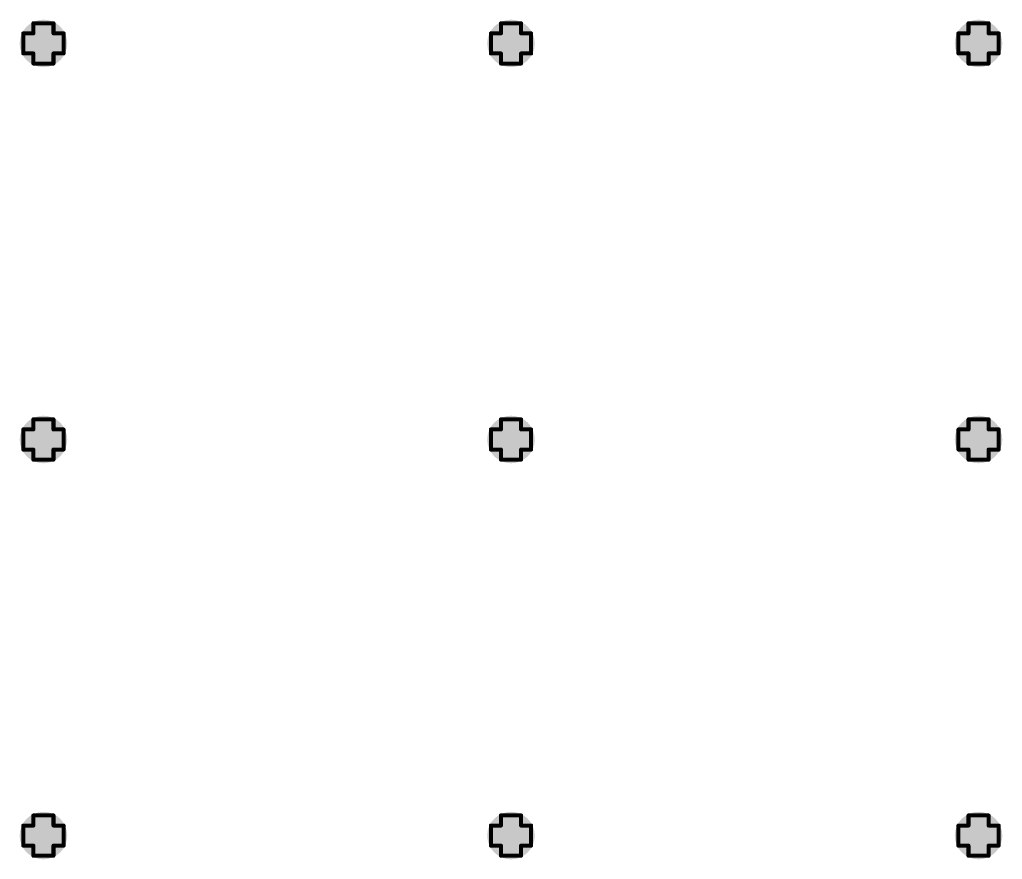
# Model space of a CAD drawing. Header units: inches. Extents: x -0.1 to 10.2, y 0 to 6.5.
# Drawn here: x 2.5827 to 3.0709, y 0.6772 to 1.0945 of the extents above; entities that cross this region are included whole.
import ezdxf

# ---------------------------------------------------------------- set-up
doc = ezdxf.new("R2010")
doc.units = ezdxf.units.IN
doc.header["$MEASUREMENT"] = 0
for name, color, linetype in [('Bottom Layer', 5, 'Continuous'), ('Drill Drawing', 1, 'Continuous'), ('Top Layer', 1, 'Continuous'), ('Via Holes', 16, 'Continuous')]:
    doc.layers.add(name, color=color, linetype=linetype)

msp = doc.modelspace()

# ---------------------------------------------------------------- hatches: boundary and pattern name
at = {"layer": 'Bottom Layer'}
h = msp.add_hatch(color=5, dxfattribs=at)
edge = h.paths.add_edge_path()
edge.add_arc((2.59449, 1.08268), 0.01181, 0, 360)
h = msp.add_hatch(color=5, dxfattribs=at)
edge = h.paths.add_edge_path()
edge.add_arc((2.82677, 1.08268), 0.01181, 0, 360)
h = msp.add_hatch(color=5, dxfattribs=at)
edge = h.paths.add_edge_path()
edge.add_arc((3.05905, 1.08268), 0.01181, 0, 360)
h = msp.add_hatch(color=5, dxfattribs=at)
edge = h.paths.add_edge_path()
edge.add_arc((2.59449, 0.88583), 0.01181, 0, 360)
h = msp.add_hatch(color=5, dxfattribs=at)
edge = h.paths.add_edge_path()
edge.add_arc((2.82677, 0.88583), 0.01181, 0, 360)
h = msp.add_hatch(color=5, dxfattribs=at)
edge = h.paths.add_edge_path()
edge.add_arc((3.05905, 0.88583), 0.01181, 0, 360)
h = msp.add_hatch(color=5, dxfattribs=at)
edge = h.paths.add_edge_path()
edge.add_arc((2.59449, 0.68898), 0.01181, 0, 360)
h = msp.add_hatch(color=5, dxfattribs=at)
edge = h.paths.add_edge_path()
edge.add_arc((2.82677, 0.68898), 0.01181, 0, 360)
h = msp.add_hatch(color=5, dxfattribs=at)
edge = h.paths.add_edge_path()
edge.add_arc((3.05905, 0.68898), 0.01181, 0, 360)
at = {"layer": 'Top Layer'}
h = msp.add_hatch(color=1, dxfattribs=at)
edge = h.paths.add_edge_path()
edge.add_arc((2.59449, 1.08268), 0.01181, 0, 360)
h = msp.add_hatch(color=1, dxfattribs=at)
edge = h.paths.add_edge_path()
edge.add_arc((2.82677, 1.08268), 0.01181, 0, 360)
h = msp.add_hatch(color=1, dxfattribs=at)
edge = h.paths.add_edge_path()
edge.add_arc((3.05905, 1.08268), 0.01181, 0, 360)
h = msp.add_hatch(color=1, dxfattribs=at)
edge = h.paths.add_edge_path()
edge.add_arc((2.59449, 0.88583), 0.01181, 0, 360)
h = msp.add_hatch(color=1, dxfattribs=at)
edge = h.paths.add_edge_path()
edge.add_arc((2.82677, 0.88583), 0.01181, 0, 360)
h = msp.add_hatch(color=1, dxfattribs=at)
edge = h.paths.add_edge_path()
edge.add_arc((3.05905, 0.88583), 0.01181, 0, 360)
h = msp.add_hatch(color=1, dxfattribs=at)
edge = h.paths.add_edge_path()
edge.add_arc((2.59449, 0.68898), 0.01181, 0, 360)
h = msp.add_hatch(color=1, dxfattribs=at)
edge = h.paths.add_edge_path()
edge.add_arc((2.82677, 0.68898), 0.01181, 0, 360)
h = msp.add_hatch(color=1, dxfattribs=at)
edge = h.paths.add_edge_path()
edge.add_arc((3.05905, 0.68898), 0.01181, 0, 360)
at = {"layer": 'Via Holes'}
h = msp.add_hatch(color=7, dxfattribs=at)
edge = h.paths.add_edge_path()
edge.add_arc((2.59449, 1.08268), 0.00591, 0, 360)
h = msp.add_hatch(color=7, dxfattribs=at)
edge = h.paths.add_edge_path()
edge.add_arc((2.82677, 1.08268), 0.00591, 0, 360)
h = msp.add_hatch(color=7, dxfattribs=at)
edge = h.paths.add_edge_path()
edge.add_arc((3.05905, 1.08268), 0.00591, 0, 360)
h = msp.add_hatch(color=7, dxfattribs=at)
edge = h.paths.add_edge_path()
edge.add_arc((2.59449, 0.88583), 0.00591, 0, 360)
h = msp.add_hatch(color=7, dxfattribs=at)
edge = h.paths.add_edge_path()
edge.add_arc((2.82677, 0.88583), 0.00591, 0, 360)
h = msp.add_hatch(color=7, dxfattribs=at)
edge = h.paths.add_edge_path()
edge.add_arc((3.05905, 0.88583), 0.00591, 0, 360)
h = msp.add_hatch(color=7, dxfattribs=at)
edge = h.paths.add_edge_path()
edge.add_arc((2.59449, 0.68898), 0.00591, 0, 360)
h = msp.add_hatch(color=7, dxfattribs=at)
edge = h.paths.add_edge_path()
edge.add_arc((2.82677, 0.68898), 0.00591, 0, 360)
h = msp.add_hatch(color=7, dxfattribs=at)
edge = h.paths.add_edge_path()
edge.add_arc((3.05905, 0.68898), 0.00591, 0, 360)

# ---------------------------------------------------------------- linework, layer by layer
at = {"layer": 'Drill Drawing'}
for points in [[(2.58949, 1.08768, 0.002, 0.002, 0), (2.58949, 1.09268, 0.002, 0.002, 0)], [(2.58949, 1.09268, 0.002, 0.002, 0), (2.59949, 1.09268, 0.002, 0.002, 0)], [(2.59949, 1.08768, 0.002, 0.002, 0), (2.59949, 1.09268, 0.002, 0.002, 0)], [(2.82177, 1.08768, 0.002, 0.002, 0), (2.82177, 1.09268, 0.002, 0.002, 0)], [(2.82177, 1.09268, 0.002, 0.002, 0), (2.83177, 1.09268, 0.002, 0.002, 0)], [(2.83177, 1.08768, 0.002, 0.002, 0), (2.83177, 1.09268, 0.002, 0.002, 0)], [(3.05405, 1.08768, 0.002, 0.002, 0), (3.05405, 1.09268, 0.002, 0.002, 0)], [(3.05405, 1.09268, 0.002, 0.002, 0), (3.06405, 1.09268, 0.002, 0.002, 0)], [(3.06405, 1.08768, 0.002, 0.002, 0), (3.06405, 1.09268, 0.002, 0.002, 0)], [(2.58449, 1.07768, 0.002, 0.002, 0), (2.58449, 1.08768, 0.002, 0.002, 0)], [(2.58449, 1.08768, 0.002, 0.002, 0), (2.58949, 1.08768, 0.002, 0.002, 0)], [(2.59949, 1.08768, 0.002, 0.002, 0), (2.60449, 1.08768, 0.002, 0.002, 0)], [(2.60449, 1.07768, 0.002, 0.002, 0), (2.60449, 1.08768, 0.002, 0.002, 0)], [(2.81677, 1.07768, 0.002, 0.002, 0), (2.81677, 1.08768, 0.002, 0.002, 0)], [(2.81677, 1.08768, 0.002, 0.002, 0), (2.82177, 1.08768, 0.002, 0.002, 0)], [(2.83177, 1.08768, 0.002, 0.002, 0), (2.83677, 1.08768, 0.002, 0.002, 0)], [(2.83677, 1.07768, 0.002, 0.002, 0), (2.83677, 1.08768, 0.002, 0.002, 0)], [(3.04905, 1.07768, 0.002, 0.002, 0), (3.04905, 1.08768, 0.002, 0.002, 0)], [(3.04905, 1.08768, 0.002, 0.002, 0), (3.05405, 1.08768, 0.002, 0.002, 0)], [(3.06405, 1.08768, 0.002, 0.002, 0), (3.06905, 1.08768, 0.002, 0.002, 0)], [(3.06905, 1.07768, 0.002, 0.002, 0), (3.06905, 1.08768, 0.002, 0.002, 0)], [(2.58449, 1.07768, 0.002, 0.002, 0), (2.58949, 1.07768, 0.002, 0.002, 0)], [(2.58949, 1.07268, 0.002, 0.002, 0), (2.58949, 1.07768, 0.002, 0.002, 0)], [(2.59949, 1.07768, 0.002, 0.002, 0), (2.60449, 1.07768, 0.002, 0.002, 0)], [(2.59949, 1.07268, 0.002, 0.002, 0), (2.59949, 1.07768, 0.002, 0.002, 0)], [(2.81677, 1.07768, 0.002, 0.002, 0), (2.82177, 1.07768, 0.002, 0.002, 0)], [(2.82177, 1.07268, 0.002, 0.002, 0), (2.82177, 1.07768, 0.002, 0.002, 0)], [(2.83177, 1.07768, 0.002, 0.002, 0), (2.83677, 1.07768, 0.002, 0.002, 0)], [(2.83177, 1.07268, 0.002, 0.002, 0), (2.83177, 1.07768, 0.002, 0.002, 0)], [(3.04905, 1.07768, 0.002, 0.002, 0), (3.05405, 1.07768, 0.002, 0.002, 0)], [(3.05405, 1.07268, 0.002, 0.002, 0), (3.05405, 1.07768, 0.002, 0.002, 0)], [(3.06405, 1.07768, 0.002, 0.002, 0), (3.06905, 1.07768, 0.002, 0.002, 0)], [(3.06405, 1.07268, 0.002, 0.002, 0), (3.06405, 1.07768, 0.002, 0.002, 0)], [(2.58949, 1.07268, 0.002, 0.002, 0), (2.59949, 1.07268, 0.002, 0.002, 0)], [(2.82177, 1.07268, 0.002, 0.002, 0), (2.83177, 1.07268, 0.002, 0.002, 0)], [(3.05405, 1.07268, 0.002, 0.002, 0), (3.06405, 1.07268, 0.002, 0.002, 0)], [(2.58949, 0.89083, 0.002, 0.002, 0), (2.58949, 0.89583, 0.002, 0.002, 0)], [(2.58949, 0.89583, 0.002, 0.002, 0), (2.59949, 0.89583, 0.002, 0.002, 0)], [(2.59949, 0.89083, 0.002, 0.002, 0), (2.59949, 0.89583, 0.002, 0.002, 0)], [(2.82177, 0.89083, 0.002, 0.002, 0), (2.82177, 0.89583, 0.002, 0.002, 0)], [(2.82177, 0.89583, 0.002, 0.002, 0), (2.83177, 0.89583, 0.002, 0.002, 0)], [(2.83177, 0.89083, 0.002, 0.002, 0), (2.83177, 0.89583, 0.002, 0.002, 0)], [(3.05405, 0.89083, 0.002, 0.002, 0), (3.05405, 0.89583, 0.002, 0.002, 0)], [(3.05405, 0.89583, 0.002, 0.002, 0), (3.06405, 0.89583, 0.002, 0.002, 0)], [(3.06405, 0.89083, 0.002, 0.002, 0), (3.06405, 0.89583, 0.002, 0.002, 0)], [(2.58449, 0.88083, 0.002, 0.002, 0), (2.58449, 0.89083, 0.002, 0.002, 0)], [(2.58449, 0.89083, 0.002, 0.002, 0), (2.58949, 0.89083, 0.002, 0.002, 0)], [(2.59949, 0.89083, 0.002, 0.002, 0), (2.60449, 0.89083, 0.002, 0.002, 0)], [(2.60449, 0.88083, 0.002, 0.002, 0), (2.60449, 0.89083, 0.002, 0.002, 0)], [(2.81677, 0.88083, 0.002, 0.002, 0), (2.81677, 0.89083, 0.002, 0.002, 0)], [(2.81677, 0.89083, 0.002, 0.002, 0), (2.82177, 0.89083, 0.002, 0.002, 0)], [(2.83177, 0.89083, 0.002, 0.002, 0), (2.83677, 0.89083, 0.002, 0.002, 0)], [(2.83677, 0.88083, 0.002, 0.002, 0), (2.83677, 0.89083, 0.002, 0.002, 0)], [(3.04905, 0.88083, 0.002, 0.002, 0), (3.04905, 0.89083, 0.002, 0.002, 0)], [(3.04905, 0.89083, 0.002, 0.002, 0), (3.05405, 0.89083, 0.002, 0.002, 0)], [(3.06405, 0.89083, 0.002, 0.002, 0), (3.06905, 0.89083, 0.002, 0.002, 0)], [(3.06905, 0.88083, 0.002, 0.002, 0), (3.06905, 0.89083, 0.002, 0.002, 0)], [(2.58449, 0.88083, 0.002, 0.002, 0), (2.58949, 0.88083, 0.002, 0.002, 0)], [(2.58949, 0.87583, 0.002, 0.002, 0), (2.58949, 0.88083, 0.002, 0.002, 0)], [(2.59949, 0.88083, 0.002, 0.002, 0), (2.60449, 0.88083, 0.002, 0.002, 0)], [(2.59949, 0.87583, 0.002, 0.002, 0), (2.59949, 0.88083, 0.002, 0.002, 0)], [(2.81677, 0.88083, 0.002, 0.002, 0), (2.82177, 0.88083, 0.002, 0.002, 0)], [(2.82177, 0.87583, 0.002, 0.002, 0), (2.82177, 0.88083, 0.002, 0.002, 0)], [(2.83177, 0.88083, 0.002, 0.002, 0), (2.83677, 0.88083, 0.002, 0.002, 0)], [(2.83177, 0.87583, 0.002, 0.002, 0), (2.83177, 0.88083, 0.002, 0.002, 0)], [(3.04905, 0.88083, 0.002, 0.002, 0), (3.05405, 0.88083, 0.002, 0.002, 0)], [(3.05405, 0.87583, 0.002, 0.002, 0), (3.05405, 0.88083, 0.002, 0.002, 0)], [(3.06405, 0.88083, 0.002, 0.002, 0), (3.06905, 0.88083, 0.002, 0.002, 0)], [(3.06405, 0.87583, 0.002, 0.002, 0), (3.06405, 0.88083, 0.002, 0.002, 0)], [(2.58949, 0.87583, 0.002, 0.002, 0), (2.59949, 0.87583, 0.002, 0.002, 0)], [(2.82177, 0.87583, 0.002, 0.002, 0), (2.83177, 0.87583, 0.002, 0.002, 0)], [(3.05405, 0.87583, 0.002, 0.002, 0), (3.06405, 0.87583, 0.002, 0.002, 0)], [(2.58949, 0.69398, 0.002, 0.002, 0), (2.58949, 0.69898, 0.002, 0.002, 0)], [(2.58949, 0.69898, 0.002, 0.002, 0), (2.59949, 0.69898, 0.002, 0.002, 0)], [(2.59949, 0.69398, 0.002, 0.002, 0), (2.59949, 0.69898, 0.002, 0.002, 0)], [(2.82177, 0.69398, 0.002, 0.002, 0), (2.82177, 0.69898, 0.002, 0.002, 0)], [(2.82177, 0.69898, 0.002, 0.002, 0), (2.83177, 0.69898, 0.002, 0.002, 0)], [(2.83177, 0.69398, 0.002, 0.002, 0), (2.83177, 0.69898, 0.002, 0.002, 0)], [(3.05405, 0.69398, 0.002, 0.002, 0), (3.05405, 0.69898, 0.002, 0.002, 0)], [(3.05405, 0.69898, 0.002, 0.002, 0), (3.06405, 0.69898, 0.002, 0.002, 0)], [(3.06405, 0.69398, 0.002, 0.002, 0), (3.06405, 0.69898, 0.002, 0.002, 0)], [(2.58449, 0.68398, 0.002, 0.002, 0), (2.58449, 0.69398, 0.002, 0.002, 0)], [(2.58449, 0.69398, 0.002, 0.002, 0), (2.58949, 0.69398, 0.002, 0.002, 0)], [(2.59949, 0.69398, 0.002, 0.002, 0), (2.60449, 0.69398, 0.002, 0.002, 0)], [(2.60449, 0.68398, 0.002, 0.002, 0), (2.60449, 0.69398, 0.002, 0.002, 0)], [(2.81677, 0.68398, 0.002, 0.002, 0), (2.81677, 0.69398, 0.002, 0.002, 0)], [(2.81677, 0.69398, 0.002, 0.002, 0), (2.82177, 0.69398, 0.002, 0.002, 0)], [(2.83177, 0.69398, 0.002, 0.002, 0), (2.83677, 0.69398, 0.002, 0.002, 0)], [(2.83677, 0.68398, 0.002, 0.002, 0), (2.83677, 0.69398, 0.002, 0.002, 0)], [(3.04905, 0.68398, 0.002, 0.002, 0), (3.04905, 0.69398, 0.002, 0.002, 0)], [(3.04905, 0.69398, 0.002, 0.002, 0), (3.05405, 0.69398, 0.002, 0.002, 0)], [(3.06405, 0.69398, 0.002, 0.002, 0), (3.06905, 0.69398, 0.002, 0.002, 0)], [(3.06905, 0.68398, 0.002, 0.002, 0), (3.06905, 0.69398, 0.002, 0.002, 0)], [(2.58449, 0.68398, 0.002, 0.002, 0), (2.58949, 0.68398, 0.002, 0.002, 0)], [(2.58949, 0.67898, 0.002, 0.002, 0), (2.58949, 0.68398, 0.002, 0.002, 0)], [(2.59949, 0.68398, 0.002, 0.002, 0), (2.60449, 0.68398, 0.002, 0.002, 0)], [(2.59949, 0.67898, 0.002, 0.002, 0), (2.59949, 0.68398, 0.002, 0.002, 0)], [(2.81677, 0.68398, 0.002, 0.002, 0), (2.82177, 0.68398, 0.002, 0.002, 0)], [(2.82177, 0.67898, 0.002, 0.002, 0), (2.82177, 0.68398, 0.002, 0.002, 0)], [(2.83177, 0.68398, 0.002, 0.002, 0), (2.83677, 0.68398, 0.002, 0.002, 0)], [(2.83177, 0.67898, 0.002, 0.002, 0), (2.83177, 0.68398, 0.002, 0.002, 0)], [(3.04905, 0.68398, 0.002, 0.002, 0), (3.05405, 0.68398, 0.002, 0.002, 0)], [(3.05405, 0.67898, 0.002, 0.002, 0), (3.05405, 0.68398, 0.002, 0.002, 0)], [(3.06405, 0.68398, 0.002, 0.002, 0), (3.06905, 0.68398, 0.002, 0.002, 0)], [(3.06405, 0.67898, 0.002, 0.002, 0), (3.06405, 0.68398, 0.002, 0.002, 0)], [(2.58949, 0.67898, 0.002, 0.002, 0), (2.59949, 0.67898, 0.002, 0.002, 0)], [(2.82177, 0.67898, 0.002, 0.002, 0), (2.83177, 0.67898, 0.002, 0.002, 0)], [(3.05405, 0.67898, 0.002, 0.002, 0), (3.06405, 0.67898, 0.002, 0.002, 0)]]:
    msp.add_lwpolyline(points, format="xyseb", dxfattribs=at)
for points in [[(2.58899, 1.09268, 0.001, 0.001, 1), (2.58999, 1.09268, 0.001, 0.001, 1)], [(2.58899, 1.09268, 0.001, 0.001, 1), (2.58999, 1.09268, 0.001, 0.001, 1)], [(2.59899, 1.09268, 0.001, 0.001, 1), (2.59999, 1.09268, 0.001, 0.001, 1)], [(2.59899, 1.09268, 0.001, 0.001, 1), (2.59999, 1.09268, 0.001, 0.001, 1)], [(2.82127, 1.09268, 0.001, 0.001, 1), (2.82227, 1.09268, 0.001, 0.001, 1)], [(2.82127, 1.09268, 0.001, 0.001, 1), (2.82227, 1.09268, 0.001, 0.001, 1)], [(2.83127, 1.09268, 0.001, 0.001, 1), (2.83227, 1.09268, 0.001, 0.001, 1)], [(2.83127, 1.09268, 0.001, 0.001, 1), (2.83227, 1.09268, 0.001, 0.001, 1)], [(3.05355, 1.09268, 0.001, 0.001, 1), (3.05455, 1.09268, 0.001, 0.001, 1)], [(3.05355, 1.09268, 0.001, 0.001, 1), (3.05455, 1.09268, 0.001, 0.001, 1)], [(3.06355, 1.09268, 0.001, 0.001, 1), (3.06455, 1.09268, 0.001, 0.001, 1)], [(3.06355, 1.09268, 0.001, 0.001, 1), (3.06455, 1.09268, 0.001, 0.001, 1)], [(2.58399, 1.08768, 0.001, 0.001, 1), (2.58499, 1.08768, 0.001, 0.001, 1)], [(2.58399, 1.08768, 0.001, 0.001, 1), (2.58499, 1.08768, 0.001, 0.001, 1)], [(2.58899, 1.08768, 0.001, 0.001, 1), (2.58999, 1.08768, 0.001, 0.001, 1)], [(2.58899, 1.08768, 0.001, 0.001, 1), (2.58999, 1.08768, 0.001, 0.001, 1)], [(2.59899, 1.08768, 0.001, 0.001, 1), (2.59999, 1.08768, 0.001, 0.001, 1)], [(2.59899, 1.08768, 0.001, 0.001, 1), (2.59999, 1.08768, 0.001, 0.001, 1)], [(2.60399, 1.08768, 0.001, 0.001, 1), (2.60499, 1.08768, 0.001, 0.001, 1)], [(2.60399, 1.08768, 0.001, 0.001, 1), (2.60499, 1.08768, 0.001, 0.001, 1)], [(2.81627, 1.08768, 0.001, 0.001, 1), (2.81727, 1.08768, 0.001, 0.001, 1)], [(2.81627, 1.08768, 0.001, 0.001, 1), (2.81727, 1.08768, 0.001, 0.001, 1)], [(2.82127, 1.08768, 0.001, 0.001, 1), (2.82227, 1.08768, 0.001, 0.001, 1)], [(2.82127, 1.08768, 0.001, 0.001, 1), (2.82227, 1.08768, 0.001, 0.001, 1)], [(2.83127, 1.08768, 0.001, 0.001, 1), (2.83227, 1.08768, 0.001, 0.001, 1)], [(2.83127, 1.08768, 0.001, 0.001, 1), (2.83227, 1.08768, 0.001, 0.001, 1)], [(2.83627, 1.08768, 0.001, 0.001, 1), (2.83727, 1.08768, 0.001, 0.001, 1)], [(2.83627, 1.08768, 0.001, 0.001, 1), (2.83727, 1.08768, 0.001, 0.001, 1)], [(3.04855, 1.08768, 0.001, 0.001, 1), (3.04955, 1.08768, 0.001, 0.001, 1)], [(3.04855, 1.08768, 0.001, 0.001, 1), (3.04955, 1.08768, 0.001, 0.001, 1)], [(3.05355, 1.08768, 0.001, 0.001, 1), (3.05455, 1.08768, 0.001, 0.001, 1)], [(3.05355, 1.08768, 0.001, 0.001, 1), (3.05455, 1.08768, 0.001, 0.001, 1)], [(3.06355, 1.08768, 0.001, 0.001, 1), (3.06455, 1.08768, 0.001, 0.001, 1)], [(3.06355, 1.08768, 0.001, 0.001, 1), (3.06455, 1.08768, 0.001, 0.001, 1)], [(3.06855, 1.08768, 0.001, 0.001, 1), (3.06955, 1.08768, 0.001, 0.001, 1)], [(3.06855, 1.08768, 0.001, 0.001, 1), (3.06955, 1.08768, 0.001, 0.001, 1)], [(2.58399, 1.07768, 0.001, 0.001, 1), (2.58499, 1.07768, 0.001, 0.001, 1)], [(2.58399, 1.07768, 0.001, 0.001, 1), (2.58499, 1.07768, 0.001, 0.001, 1)], [(2.58899, 1.07768, 0.001, 0.001, 1), (2.58999, 1.07768, 0.001, 0.001, 1)], [(2.58899, 1.07768, 0.001, 0.001, 1), (2.58999, 1.07768, 0.001, 0.001, 1)], [(2.59899, 1.07768, 0.001, 0.001, 1), (2.59999, 1.07768, 0.001, 0.001, 1)], [(2.59899, 1.07768, 0.001, 0.001, 1), (2.59999, 1.07768, 0.001, 0.001, 1)], [(2.60399, 1.07768, 0.001, 0.001, 1), (2.60499, 1.07768, 0.001, 0.001, 1)], [(2.60399, 1.07768, 0.001, 0.001, 1), (2.60499, 1.07768, 0.001, 0.001, 1)], [(2.81627, 1.07768, 0.001, 0.001, 1), (2.81727, 1.07768, 0.001, 0.001, 1)], [(2.81627, 1.07768, 0.001, 0.001, 1), (2.81727, 1.07768, 0.001, 0.001, 1)], [(2.82127, 1.07768, 0.001, 0.001, 1), (2.82227, 1.07768, 0.001, 0.001, 1)], [(2.82127, 1.07768, 0.001, 0.001, 1), (2.82227, 1.07768, 0.001, 0.001, 1)], [(2.83127, 1.07768, 0.001, 0.001, 1), (2.83227, 1.07768, 0.001, 0.001, 1)], [(2.83127, 1.07768, 0.001, 0.001, 1), (2.83227, 1.07768, 0.001, 0.001, 1)], [(2.83627, 1.07768, 0.001, 0.001, 1), (2.83727, 1.07768, 0.001, 0.001, 1)], [(2.83627, 1.07768, 0.001, 0.001, 1), (2.83727, 1.07768, 0.001, 0.001, 1)], [(3.04855, 1.07768, 0.001, 0.001, 1), (3.04955, 1.07768, 0.001, 0.001, 1)], [(3.04855, 1.07768, 0.001, 0.001, 1), (3.04955, 1.07768, 0.001, 0.001, 1)], [(3.05355, 1.07768, 0.001, 0.001, 1), (3.05455, 1.07768, 0.001, 0.001, 1)], [(3.05355, 1.07768, 0.001, 0.001, 1), (3.05455, 1.07768, 0.001, 0.001, 1)], [(3.06355, 1.07768, 0.001, 0.001, 1), (3.06455, 1.07768, 0.001, 0.001, 1)], [(3.06355, 1.07768, 0.001, 0.001, 1), (3.06455, 1.07768, 0.001, 0.001, 1)], [(3.06855, 1.07768, 0.001, 0.001, 1), (3.06955, 1.07768, 0.001, 0.001, 1)], [(3.06855, 1.07768, 0.001, 0.001, 1), (3.06955, 1.07768, 0.001, 0.001, 1)], [(2.58899, 1.07268, 0.001, 0.001, 1), (2.58999, 1.07268, 0.001, 0.001, 1)], [(2.58899, 1.07268, 0.001, 0.001, 1), (2.58999, 1.07268, 0.001, 0.001, 1)], [(2.59899, 1.07268, 0.001, 0.001, 1), (2.59999, 1.07268, 0.001, 0.001, 1)], [(2.59899, 1.07268, 0.001, 0.001, 1), (2.59999, 1.07268, 0.001, 0.001, 1)], [(2.82127, 1.07268, 0.001, 0.001, 1), (2.82227, 1.07268, 0.001, 0.001, 1)], [(2.82127, 1.07268, 0.001, 0.001, 1), (2.82227, 1.07268, 0.001, 0.001, 1)], [(2.83127, 1.07268, 0.001, 0.001, 1), (2.83227, 1.07268, 0.001, 0.001, 1)], [(2.83127, 1.07268, 0.001, 0.001, 1), (2.83227, 1.07268, 0.001, 0.001, 1)], [(3.05355, 1.07268, 0.001, 0.001, 1), (3.05455, 1.07268, 0.001, 0.001, 1)], [(3.05355, 1.07268, 0.001, 0.001, 1), (3.05455, 1.07268, 0.001, 0.001, 1)], [(3.06355, 1.07268, 0.001, 0.001, 1), (3.06455, 1.07268, 0.001, 0.001, 1)], [(3.06355, 1.07268, 0.001, 0.001, 1), (3.06455, 1.07268, 0.001, 0.001, 1)], [(2.58899, 0.89583, 0.001, 0.001, 1), (2.58999, 0.89583, 0.001, 0.001, 1)], [(2.58899, 0.89583, 0.001, 0.001, 1), (2.58999, 0.89583, 0.001, 0.001, 1)], [(2.59899, 0.89583, 0.001, 0.001, 1), (2.59999, 0.89583, 0.001, 0.001, 1)], [(2.59899, 0.89583, 0.001, 0.001, 1), (2.59999, 0.89583, 0.001, 0.001, 1)], [(2.82127, 0.89583, 0.001, 0.001, 1), (2.82227, 0.89583, 0.001, 0.001, 1)], [(2.82127, 0.89583, 0.001, 0.001, 1), (2.82227, 0.89583, 0.001, 0.001, 1)], [(2.83127, 0.89583, 0.001, 0.001, 1), (2.83227, 0.89583, 0.001, 0.001, 1)], [(2.83127, 0.89583, 0.001, 0.001, 1), (2.83227, 0.89583, 0.001, 0.001, 1)], [(3.05355, 0.89583, 0.001, 0.001, 1), (3.05455, 0.89583, 0.001, 0.001, 1)], [(3.05355, 0.89583, 0.001, 0.001, 1), (3.05455, 0.89583, 0.001, 0.001, 1)], [(3.06355, 0.89583, 0.001, 0.001, 1), (3.06455, 0.89583, 0.001, 0.001, 1)], [(3.06355, 0.89583, 0.001, 0.001, 1), (3.06455, 0.89583, 0.001, 0.001, 1)], [(2.58399, 0.89083, 0.001, 0.001, 1), (2.58499, 0.89083, 0.001, 0.001, 1)], [(2.58399, 0.89083, 0.001, 0.001, 1), (2.58499, 0.89083, 0.001, 0.001, 1)], [(2.58899, 0.89083, 0.001, 0.001, 1), (2.58999, 0.89083, 0.001, 0.001, 1)], [(2.58899, 0.89083, 0.001, 0.001, 1), (2.58999, 0.89083, 0.001, 0.001, 1)], [(2.59899, 0.89083, 0.001, 0.001, 1), (2.59999, 0.89083, 0.001, 0.001, 1)], [(2.59899, 0.89083, 0.001, 0.001, 1), (2.59999, 0.89083, 0.001, 0.001, 1)], [(2.60399, 0.89083, 0.001, 0.001, 1), (2.60499, 0.89083, 0.001, 0.001, 1)], [(2.60399, 0.89083, 0.001, 0.001, 1), (2.60499, 0.89083, 0.001, 0.001, 1)], [(2.81627, 0.89083, 0.001, 0.001, 1), (2.81727, 0.89083, 0.001, 0.001, 1)], [(2.81627, 0.89083, 0.001, 0.001, 1), (2.81727, 0.89083, 0.001, 0.001, 1)], [(2.82127, 0.89083, 0.001, 0.001, 1), (2.82227, 0.89083, 0.001, 0.001, 1)], [(2.82127, 0.89083, 0.001, 0.001, 1), (2.82227, 0.89083, 0.001, 0.001, 1)], [(2.83127, 0.89083, 0.001, 0.001, 1), (2.83227, 0.89083, 0.001, 0.001, 1)], [(2.83127, 0.89083, 0.001, 0.001, 1), (2.83227, 0.89083, 0.001, 0.001, 1)], [(2.83627, 0.89083, 0.001, 0.001, 1), (2.83727, 0.89083, 0.001, 0.001, 1)], [(2.83627, 0.89083, 0.001, 0.001, 1), (2.83727, 0.89083, 0.001, 0.001, 1)], [(3.04855, 0.89083, 0.001, 0.001, 1), (3.04955, 0.89083, 0.001, 0.001, 1)], [(3.04855, 0.89083, 0.001, 0.001, 1), (3.04955, 0.89083, 0.001, 0.001, 1)], [(3.05355, 0.89083, 0.001, 0.001, 1), (3.05455, 0.89083, 0.001, 0.001, 1)], [(3.05355, 0.89083, 0.001, 0.001, 1), (3.05455, 0.89083, 0.001, 0.001, 1)], [(3.06355, 0.89083, 0.001, 0.001, 1), (3.06455, 0.89083, 0.001, 0.001, 1)], [(3.06355, 0.89083, 0.001, 0.001, 1), (3.06455, 0.89083, 0.001, 0.001, 1)], [(3.06855, 0.89083, 0.001, 0.001, 1), (3.06955, 0.89083, 0.001, 0.001, 1)], [(3.06855, 0.89083, 0.001, 0.001, 1), (3.06955, 0.89083, 0.001, 0.001, 1)], [(2.58399, 0.88083, 0.001, 0.001, 1), (2.58499, 0.88083, 0.001, 0.001, 1)], [(2.58399, 0.88083, 0.001, 0.001, 1), (2.58499, 0.88083, 0.001, 0.001, 1)], [(2.58899, 0.88083, 0.001, 0.001, 1), (2.58999, 0.88083, 0.001, 0.001, 1)], [(2.58899, 0.88083, 0.001, 0.001, 1), (2.58999, 0.88083, 0.001, 0.001, 1)], [(2.59899, 0.88083, 0.001, 0.001, 1), (2.59999, 0.88083, 0.001, 0.001, 1)], [(2.59899, 0.88083, 0.001, 0.001, 1), (2.59999, 0.88083, 0.001, 0.001, 1)], [(2.60399, 0.88083, 0.001, 0.001, 1), (2.60499, 0.88083, 0.001, 0.001, 1)], [(2.60399, 0.88083, 0.001, 0.001, 1), (2.60499, 0.88083, 0.001, 0.001, 1)], [(2.81627, 0.88083, 0.001, 0.001, 1), (2.81727, 0.88083, 0.001, 0.001, 1)], [(2.81627, 0.88083, 0.001, 0.001, 1), (2.81727, 0.88083, 0.001, 0.001, 1)], [(2.82127, 0.88083, 0.001, 0.001, 1), (2.82227, 0.88083, 0.001, 0.001, 1)], [(2.82127, 0.88083, 0.001, 0.001, 1), (2.82227, 0.88083, 0.001, 0.001, 1)], [(2.83127, 0.88083, 0.001, 0.001, 1), (2.83227, 0.88083, 0.001, 0.001, 1)], [(2.83127, 0.88083, 0.001, 0.001, 1), (2.83227, 0.88083, 0.001, 0.001, 1)], [(2.83627, 0.88083, 0.001, 0.001, 1), (2.83727, 0.88083, 0.001, 0.001, 1)], [(2.83627, 0.88083, 0.001, 0.001, 1), (2.83727, 0.88083, 0.001, 0.001, 1)], [(3.04855, 0.88083, 0.001, 0.001, 1), (3.04955, 0.88083, 0.001, 0.001, 1)], [(3.04855, 0.88083, 0.001, 0.001, 1), (3.04955, 0.88083, 0.001, 0.001, 1)], [(3.05355, 0.88083, 0.001, 0.001, 1), (3.05455, 0.88083, 0.001, 0.001, 1)], [(3.05355, 0.88083, 0.001, 0.001, 1), (3.05455, 0.88083, 0.001, 0.001, 1)], [(3.06355, 0.88083, 0.001, 0.001, 1), (3.06455, 0.88083, 0.001, 0.001, 1)], [(3.06355, 0.88083, 0.001, 0.001, 1), (3.06455, 0.88083, 0.001, 0.001, 1)], [(3.06855, 0.88083, 0.001, 0.001, 1), (3.06955, 0.88083, 0.001, 0.001, 1)], [(3.06855, 0.88083, 0.001, 0.001, 1), (3.06955, 0.88083, 0.001, 0.001, 1)], [(2.58899, 0.87583, 0.001, 0.001, 1), (2.58999, 0.87583, 0.001, 0.001, 1)], [(2.58899, 0.87583, 0.001, 0.001, 1), (2.58999, 0.87583, 0.001, 0.001, 1)], [(2.59899, 0.87583, 0.001, 0.001, 1), (2.59999, 0.87583, 0.001, 0.001, 1)], [(2.59899, 0.87583, 0.001, 0.001, 1), (2.59999, 0.87583, 0.001, 0.001, 1)], [(2.82127, 0.87583, 0.001, 0.001, 1), (2.82227, 0.87583, 0.001, 0.001, 1)], [(2.82127, 0.87583, 0.001, 0.001, 1), (2.82227, 0.87583, 0.001, 0.001, 1)], [(2.83127, 0.87583, 0.001, 0.001, 1), (2.83227, 0.87583, 0.001, 0.001, 1)], [(2.83127, 0.87583, 0.001, 0.001, 1), (2.83227, 0.87583, 0.001, 0.001, 1)], [(3.05355, 0.87583, 0.001, 0.001, 1), (3.05455, 0.87583, 0.001, 0.001, 1)], [(3.05355, 0.87583, 0.001, 0.001, 1), (3.05455, 0.87583, 0.001, 0.001, 1)], [(3.06355, 0.87583, 0.001, 0.001, 1), (3.06455, 0.87583, 0.001, 0.001, 1)], [(3.06355, 0.87583, 0.001, 0.001, 1), (3.06455, 0.87583, 0.001, 0.001, 1)], [(2.58899, 0.69898, 0.001, 0.001, 1), (2.58999, 0.69898, 0.001, 0.001, 1)], [(2.58899, 0.69898, 0.001, 0.001, 1), (2.58999, 0.69898, 0.001, 0.001, 1)], [(2.59899, 0.69898, 0.001, 0.001, 1), (2.59999, 0.69898, 0.001, 0.001, 1)], [(2.59899, 0.69898, 0.001, 0.001, 1), (2.59999, 0.69898, 0.001, 0.001, 1)], [(2.82127, 0.69898, 0.001, 0.001, 1), (2.82227, 0.69898, 0.001, 0.001, 1)], [(2.82127, 0.69898, 0.001, 0.001, 1), (2.82227, 0.69898, 0.001, 0.001, 1)], [(2.83127, 0.69898, 0.001, 0.001, 1), (2.83227, 0.69898, 0.001, 0.001, 1)], [(2.83127, 0.69898, 0.001, 0.001, 1), (2.83227, 0.69898, 0.001, 0.001, 1)], [(3.05355, 0.69898, 0.001, 0.001, 1), (3.05455, 0.69898, 0.001, 0.001, 1)], [(3.05355, 0.69898, 0.001, 0.001, 1), (3.05455, 0.69898, 0.001, 0.001, 1)], [(3.06355, 0.69898, 0.001, 0.001, 1), (3.06455, 0.69898, 0.001, 0.001, 1)], [(3.06355, 0.69898, 0.001, 0.001, 1), (3.06455, 0.69898, 0.001, 0.001, 1)], [(2.58399, 0.69398, 0.001, 0.001, 1), (2.58499, 0.69398, 0.001, 0.001, 1)], [(2.58399, 0.69398, 0.001, 0.001, 1), (2.58499, 0.69398, 0.001, 0.001, 1)], [(2.58899, 0.69398, 0.001, 0.001, 1), (2.58999, 0.69398, 0.001, 0.001, 1)], [(2.58899, 0.69398, 0.001, 0.001, 1), (2.58999, 0.69398, 0.001, 0.001, 1)], [(2.59899, 0.69398, 0.001, 0.001, 1), (2.59999, 0.69398, 0.001, 0.001, 1)], [(2.59899, 0.69398, 0.001, 0.001, 1), (2.59999, 0.69398, 0.001, 0.001, 1)], [(2.60399, 0.69398, 0.001, 0.001, 1), (2.60499, 0.69398, 0.001, 0.001, 1)], [(2.60399, 0.69398, 0.001, 0.001, 1), (2.60499, 0.69398, 0.001, 0.001, 1)], [(2.81627, 0.69398, 0.001, 0.001, 1), (2.81727, 0.69398, 0.001, 0.001, 1)], [(2.81627, 0.69398, 0.001, 0.001, 1), (2.81727, 0.69398, 0.001, 0.001, 1)], [(2.82127, 0.69398, 0.001, 0.001, 1), (2.82227, 0.69398, 0.001, 0.001, 1)], [(2.82127, 0.69398, 0.001, 0.001, 1), (2.82227, 0.69398, 0.001, 0.001, 1)], [(2.83127, 0.69398, 0.001, 0.001, 1), (2.83227, 0.69398, 0.001, 0.001, 1)], [(2.83127, 0.69398, 0.001, 0.001, 1), (2.83227, 0.69398, 0.001, 0.001, 1)], [(2.83627, 0.69398, 0.001, 0.001, 1), (2.83727, 0.69398, 0.001, 0.001, 1)], [(2.83627, 0.69398, 0.001, 0.001, 1), (2.83727, 0.69398, 0.001, 0.001, 1)], [(3.04855, 0.69398, 0.001, 0.001, 1), (3.04955, 0.69398, 0.001, 0.001, 1)], [(3.04855, 0.69398, 0.001, 0.001, 1), (3.04955, 0.69398, 0.001, 0.001, 1)], [(3.05355, 0.69398, 0.001, 0.001, 1), (3.05455, 0.69398, 0.001, 0.001, 1)], [(3.05355, 0.69398, 0.001, 0.001, 1), (3.05455, 0.69398, 0.001, 0.001, 1)], [(3.06355, 0.69398, 0.001, 0.001, 1), (3.06455, 0.69398, 0.001, 0.001, 1)], [(3.06355, 0.69398, 0.001, 0.001, 1), (3.06455, 0.69398, 0.001, 0.001, 1)], [(3.06855, 0.69398, 0.001, 0.001, 1), (3.06955, 0.69398, 0.001, 0.001, 1)], [(3.06855, 0.69398, 0.001, 0.001, 1), (3.06955, 0.69398, 0.001, 0.001, 1)], [(2.58399, 0.68398, 0.001, 0.001, 1), (2.58499, 0.68398, 0.001, 0.001, 1)], [(2.58399, 0.68398, 0.001, 0.001, 1), (2.58499, 0.68398, 0.001, 0.001, 1)], [(2.58899, 0.68398, 0.001, 0.001, 1), (2.58999, 0.68398, 0.001, 0.001, 1)], [(2.58899, 0.68398, 0.001, 0.001, 1), (2.58999, 0.68398, 0.001, 0.001, 1)], [(2.59899, 0.68398, 0.001, 0.001, 1), (2.59999, 0.68398, 0.001, 0.001, 1)], [(2.59899, 0.68398, 0.001, 0.001, 1), (2.59999, 0.68398, 0.001, 0.001, 1)], [(2.60399, 0.68398, 0.001, 0.001, 1), (2.60499, 0.68398, 0.001, 0.001, 1)], [(2.60399, 0.68398, 0.001, 0.001, 1), (2.60499, 0.68398, 0.001, 0.001, 1)], [(2.81627, 0.68398, 0.001, 0.001, 1), (2.81727, 0.68398, 0.001, 0.001, 1)], [(2.81627, 0.68398, 0.001, 0.001, 1), (2.81727, 0.68398, 0.001, 0.001, 1)], [(2.82127, 0.68398, 0.001, 0.001, 1), (2.82227, 0.68398, 0.001, 0.001, 1)], [(2.82127, 0.68398, 0.001, 0.001, 1), (2.82227, 0.68398, 0.001, 0.001, 1)], [(2.83127, 0.68398, 0.001, 0.001, 1), (2.83227, 0.68398, 0.001, 0.001, 1)], [(2.83127, 0.68398, 0.001, 0.001, 1), (2.83227, 0.68398, 0.001, 0.001, 1)], [(2.83627, 0.68398, 0.001, 0.001, 1), (2.83727, 0.68398, 0.001, 0.001, 1)], [(2.83627, 0.68398, 0.001, 0.001, 1), (2.83727, 0.68398, 0.001, 0.001, 1)], [(3.04855, 0.68398, 0.001, 0.001, 1), (3.04955, 0.68398, 0.001, 0.001, 1)], [(3.04855, 0.68398, 0.001, 0.001, 1), (3.04955, 0.68398, 0.001, 0.001, 1)], [(3.05355, 0.68398, 0.001, 0.001, 1), (3.05455, 0.68398, 0.001, 0.001, 1)], [(3.05355, 0.68398, 0.001, 0.001, 1), (3.05455, 0.68398, 0.001, 0.001, 1)], [(3.06355, 0.68398, 0.001, 0.001, 1), (3.06455, 0.68398, 0.001, 0.001, 1)], [(3.06355, 0.68398, 0.001, 0.001, 1), (3.06455, 0.68398, 0.001, 0.001, 1)], [(3.06855, 0.68398, 0.001, 0.001, 1), (3.06955, 0.68398, 0.001, 0.001, 1)], [(3.06855, 0.68398, 0.001, 0.001, 1), (3.06955, 0.68398, 0.001, 0.001, 1)], [(2.58899, 0.67898, 0.001, 0.001, 1), (2.58999, 0.67898, 0.001, 0.001, 1)], [(2.58899, 0.67898, 0.001, 0.001, 1), (2.58999, 0.67898, 0.001, 0.001, 1)], [(2.59899, 0.67898, 0.001, 0.001, 1), (2.59999, 0.67898, 0.001, 0.001, 1)], [(2.59899, 0.67898, 0.001, 0.001, 1), (2.59999, 0.67898, 0.001, 0.001, 1)], [(2.82127, 0.67898, 0.001, 0.001, 1), (2.82227, 0.67898, 0.001, 0.001, 1)], [(2.82127, 0.67898, 0.001, 0.001, 1), (2.82227, 0.67898, 0.001, 0.001, 1)], [(2.83127, 0.67898, 0.001, 0.001, 1), (2.83227, 0.67898, 0.001, 0.001, 1)], [(2.83127, 0.67898, 0.001, 0.001, 1), (2.83227, 0.67898, 0.001, 0.001, 1)], [(3.05355, 0.67898, 0.001, 0.001, 1), (3.05455, 0.67898, 0.001, 0.001, 1)], [(3.05355, 0.67898, 0.001, 0.001, 1), (3.05455, 0.67898, 0.001, 0.001, 1)], [(3.06355, 0.67898, 0.001, 0.001, 1), (3.06455, 0.67898, 0.001, 0.001, 1)], [(3.06355, 0.67898, 0.001, 0.001, 1), (3.06455, 0.67898, 0.001, 0.001, 1)]]:
    msp.add_lwpolyline(points, format="xyseb", close=True, dxfattribs=at)

doc.saveas('drawing.dxf')
